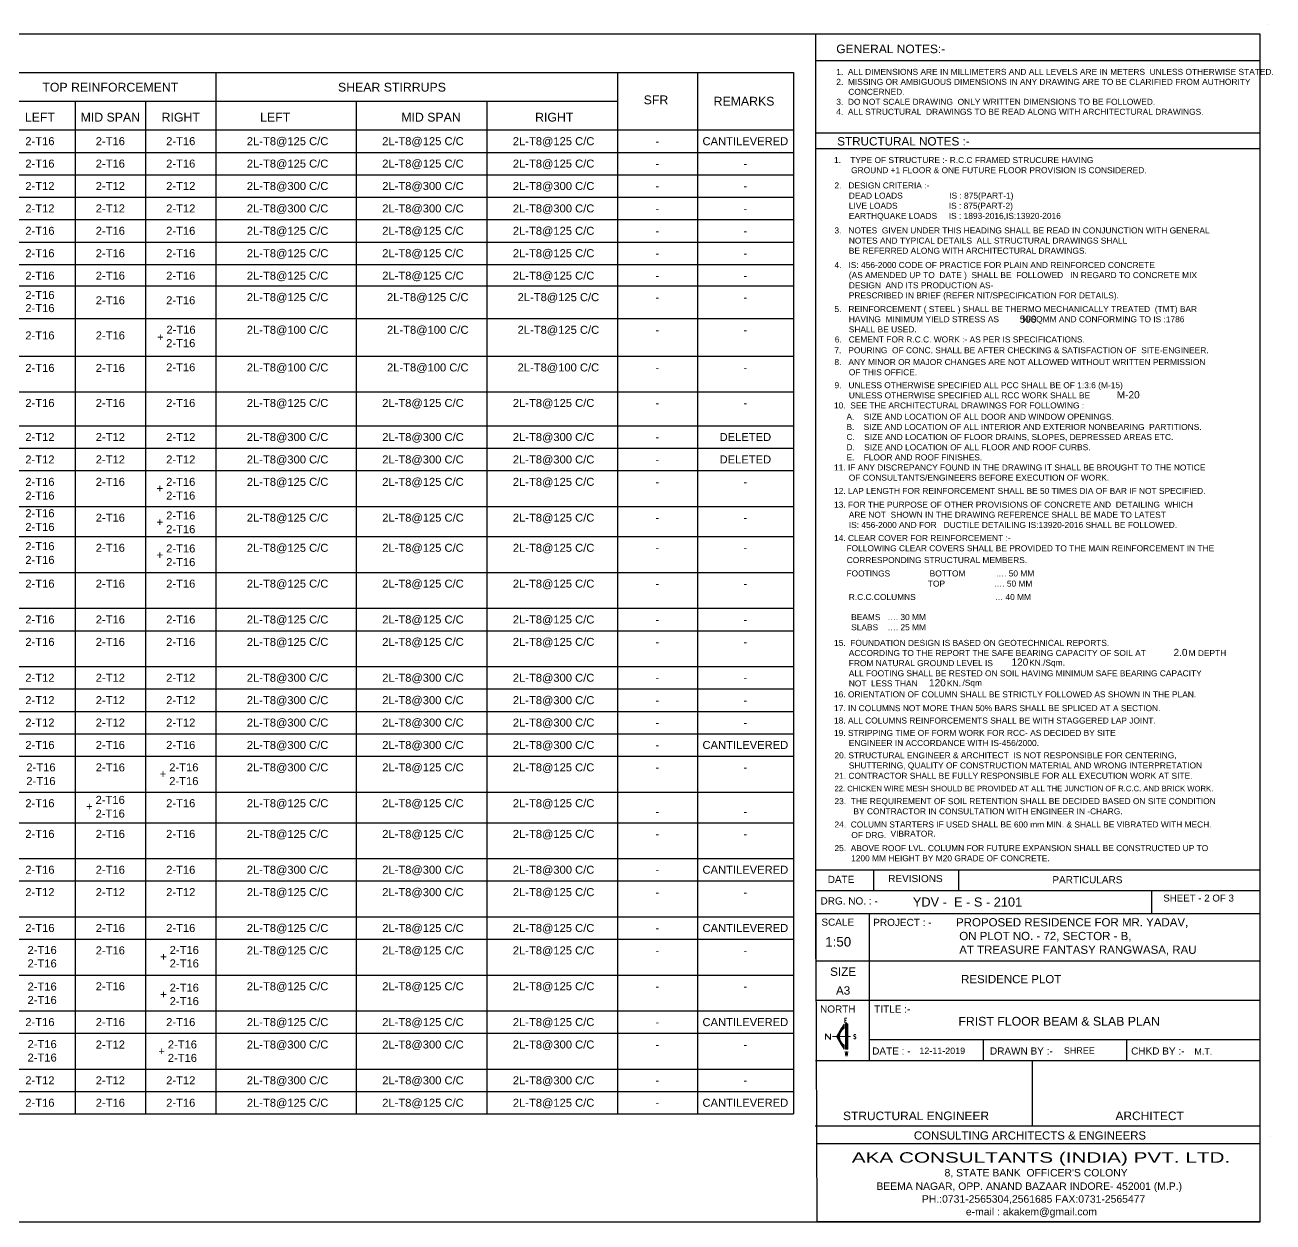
# Model space of a CAD drawing. Header units: metres. Extents: x 1689 to 2066, y 219 to 408.
# Drawn here: x 1743.06 to 1758.66, y 322.84 to 337.8 of the extents above; entities that cross this region are included whole.
import ezdxf
from ezdxf.enums import TextEntityAlignment as Align

# ---------------------------------------------------------------- set-up
doc = ezdxf.new("R2010")
doc.units = ezdxf.units.M
doc.header["$LTSCALE"] = 1.5
doc.layers.add('COL', color=4, linetype='Continuous', lineweight=25)
doc.layers.add('FORMAT - STR', color=7, linetype='Continuous', lineweight=25)
for name, color, linetype in [('LETTER', 7, 'Continuous'), ('Schedule Border', 60, 'Continuous'), ('Schedule Header', 4, 'Continuous'), ('Schedule Line', 60, 'Continuous'), ('T-Text', 7, 'Continuous'), ('Text', 31, 'Continuous')]:
    doc.layers.add(name, color=color, linetype=linetype)
doc.styles.add('A1', font='arial.ttf', dxfattribs={"height": 0.225})
doc.styles.add('PRADEEP - STR', font='swissel.ttf')
doc.styles.add('ROMAND', font='arial.ttf')
doc.styles.add('ROMANS', font='romans', dxfattribs={"width": 0.8})
doc.styles.add('ROMANT', font='romant', dxfattribs={"height": 0.4})
doc.styles.add('SC-FGT2', font='sanss___.ttf')
doc.styles.add('SC-FTG1', font='sanss___.ttf')

# ---------------------------------------------------------------- blocks, each defined once
blk = doc.blocks.new('A$C3A620828')
at = {"color": 125, "lineweight": 25, "ltscale": 100}
for p, q in [((0, 1.718), (-3.712, 1.718)), ((0, 1.569), (-3.697, 1.569)), ((0, 0.918), (-3.697, 0.918))]:
    blk.add_line(p, q, dxfattribs=at)
at = {"layer": 'COL'}
for p, q in [((-3.708, 3.857), (-3.697, 0.918)), ((0, 1.909), (0, 0.918))]:
    blk.add_line(p, q, dxfattribs=at)
at = {"layer": 'Defpoints', "color": 1, "linetype": 'Continuous', "lineweight": 30}
blk.add_line((0.086, 1.632), (0.086, 1.632), dxfattribs=at)
at = {"layer": 'FORMAT - STR'}
for p, q in [((-3.708, 3.857), (0, 3.857)), ((-3.224, 3.857), (-3.224, 3.685)), ((-2.515, 3.857), (-2.515, 3.685)), ((-3.708, 3.685), (0, 3.685)), ((-0.904, 3.685), (-0.904, 3.491)), ((-3.708, 3.491), (0, 3.491)), ((-3.26, 3.491), (-3.26, 2.262)), ((0, 3.095), (-3.708, 3.095)), ((0, 2.766), (-3.708, 2.766)), ((0, 2.438), (-3.26, 2.438)), ((-2.31, 2.438), (-2.31, 2.262)), ((-1.114, 2.438), (-1.114, 2.262)), ((0, 2.262), (-3.708, 2.262)), ((-1.898, 1.718), (-1.898, 2.262)), ((0, 1.718), (-3.712, 1.718))]:
    blk.add_line(p, q, dxfattribs=at)
at = {"layer": 'FORMAT - STR', "ltscale": 3, "style": 'PRADEEP - STR'}
for s, height, p in [('DATE', 0.0597, (-3.606, 3.747)), ('REVISIONS', 0.0597, (-3.101, 3.754)), ('PARTICULARS', 0.05974, (-1.731, 3.744)), ('DRG. NO. : -', 0.05974, (-3.666, 3.567)), ('SCALE', 0.0597, (-3.659, 3.39)), ('PROJECT : -', 0.05974, (-3.226, 3.388)), ('NORTH', 0.0597, (-3.67, 2.665)), ('TITLE :-', 0.0597, (-3.218, 2.665)), ('DATE : -', 0.0597, (-3.235, 2.315)), ('DRAWN BY :-    ', 0.05974, (-2.252, 2.315)), ('CHKD BY :-', 0.0597, (-1.074, 2.315)), ('STRUCTURAL ENGINEER', 0.07136, (-3.478, 1.768)), ('ARCHITECT', 0.0714, (-1.205, 1.768))]:
    blk.add_text(s, height=height, dxfattribs=at).set_placement(p)
at = {"layer": 'FORMAT - STR', "color": 4, "ltscale": 3, "char_height": 0.06859, "width": 2.45161, "attachment_point": 1, "rotation": 0.0023, "style": 'PRADEEP - STR'}
for s, insert in [('\\pxql;{\\fArial|b0|i0|c0|p34;\\C256;PROPOSED RESIDENCE FOR MR. YADAV, \\P ON PLOT NO. - 72, SECTOR - B, \\P AT TREASURE FANTASY RANGWASA, RAU}', (-2.535, 3.453)), ('\\pxql;{\\fArial|b0|i0|c0|p34;\\C256;RESIDENCE PLOT}', (-2.493, 2.979))]:
    blk.add_mtext(s, dxfattribs=dict(at, insert=insert))
at = {"layer": 'T-Text', "ltscale": 3, "style": 'ROMAND'}
blk.add_text('CONSULTING ARCHITECTS & ENGINEERS ', height=0.06821, dxfattribs=at).set_placement((-2.887, 1.606))
at = {"layer": 'T-Text', "ltscale": 3, "style": 'ROMAND', "width": 1.424099}
blk.add_text('AKA CONSULTANTS (INDIA) PVT. LTD.', height=0.08682, rotation=0.0023, dxfattribs=at).set_placement((-3.405, 1.413), (-0.247, 1.413), align=Align.FIT)
at = {"layer": 'T-Text', "ltscale": 3, "style": 'A1'}
for s, p in [("8, STATE BANK  OFFICER'S COLONY", (-2.631, 1.298)), ('BEEMA NAGAR, OPP. ANAND BAZAAR INDORE- 452001 (M.P.)', (-3.2, 1.186)), ('PH.:0731-2565304,2561685 FAX:0731-2565477', (-2.82, 1.079)), ('e-mail : akakem@gmail.com', (-2.453, 0.973))]:
    blk.add_text(s, height=0.06201, rotation=0.0023, dxfattribs=at).set_placement(p)
blk = doc.blocks.new('*X3')
at = {"color": 0}
for p, q in [((47703, 10031), (49939, 10031)), ((47703, 10000), (49939, 10000)), ((47703, 9969), (49939, 9969)), ((47712, 10188), (48065, 10188)), ((47765, 10219), (48088, 10219)), ((47818, 10250), (48113, 10250)), ((47870, 10281), (48140, 10281)), ((47923, 10312), (48170, 10312)), ((47975, 10344), (48203, 10344)), ((48028, 10375), (48240, 10375)), ((48081, 10406), (48281, 10406)), ((48133, 10438), (48327, 10438)), ((48186, 10469), (48380, 10469)), ((48238, 10500), (48444, 10500)), ((48291, 10531), (48524, 10531)), ((48343, 10562), (48641, 10562)), ((48396, 10594), (49241, 10594)), ((48449, 10625), (49189, 10625)), ((48501, 10656), (49136, 10656)), ((48554, 10688), (49084, 10688)), ((48606, 10719), (49031, 10719)), ((48659, 10750), (48978, 10750)), ((48712, 10781), (48926, 10781)), ((48764, 10812), (48873, 10812)), ((48817, 10844), (48821, 10844)), ((48996, 10562), (49294, 10562)), ((49114, 10531), (49347, 10531)), ((49194, 10500), (49399, 10500)), ((49257, 10469), (49452, 10469)), ((49310, 10438), (49504, 10438)), ((49357, 10406), (49557, 10406)), ((49398, 10375), (49609, 10375)), ((49434, 10344), (49662, 10344)), ((49467, 10312), (49715, 10312)), ((49497, 10281), (49767, 10281)), ((49525, 10250), (49820, 10250)), ((49550, 10219), (49872, 10219)), ((49572, 10188), (49925, 10188)), ((47703, 9906), (49939, 9906)), ((47703, 9875), (49939, 9875))]:
    blk.add_line(p, q, dxfattribs=at)
blk = doc.blocks.new('NORTH')
at = {"lineweight": 20}
for p, q in [((0.14, 1.8), (-0.52, 0.69)), ((0.14, 1.44), (0.14, 1.8)), ((0.14, -0.43), (-0.52, 0.69)), ((0.14, -0.07), (0.14, -0.43))]:
    blk.add_line(p, q, dxfattribs=at)
at = {"color": 1, "lineweight": 20}
blk.add_line((0.69, 0.69), (-0.88, 0.69), dxfattribs=at)
at = {"lineweight": 20}
for points in [[(0.27, 1.81), (0.37, 1.81), (0.37, -0.43), (0.27, -0.43)], [(0.41, -0.43), (0.41, 1.81), (0.47, 1.81), (0.47, -0.43)]]:
    blk.add_lwpolyline(points, close=True, dxfattribs=at)
for start, end in [(124.5364, 180), (180, 235.4636)]:
    blk.add_arc((0.66, 0.69), 0.92, start, end, dxfattribs=at)
at = {"lineweight": 20, "xscale": 0.001, "yscale": 0.001, "zscale": 0.001, "rotation": 90}
blk.add_blockref('*X3', (10.32, -48.13), dxfattribs=at)
at = {"color": 1, "lineweight": 20, "style": 'ROMANS'}
for s, width, p, p2 in [('E', 0.865261, (0.13, 1.91), (0.41, 1.91)), ('S', 0.865261, (0.94, 0.48), (1.22, 0.48)), ('W', 0.668611, (0.2, -1.03), (0.48, -1.03))]:
    blk.add_text(s, height=0.4, dxfattribs=dict(at, width=width)).set_placement(p, p2, align=Align.FIT)
at = {"color": 1, "lineweight": 20, "style": 'ROMANT', "width": 1.5}
blk.add_text('N', height=0.5, dxfattribs=at).set_placement((-1.64, 0.43))

msp = doc.modelspace()

# ---------------------------------------------------------------- linework, layer by layer
at = {"layer": 'Defpoints', "color": 1, "linetype": 'Continuous', "lineweight": 30}
msp.add_line((1758.60334, 337.8048), (1758.60334, 337.8048), dxfattribs=at)
at = {"layer": 'FORMAT - STR'}
for p, q in [((1752.94085, 337.69467), (1752.94085, 326.13243)), ((1753.11462, 337.69475), (1758.4933, 337.69475)), ((1758.4933, 337.69475), (1758.4933, 325.35909)), ((1752.94085, 337.36046), (1758.4933, 337.36046)), ((1752.94085, 336.45778), (1758.4933, 336.45778)), ((1752.94085, 336.2624), (1758.4933, 336.2624))]:
    msp.add_line(p, q, dxfattribs=at)
msp.add_lwpolyline([(1758.4933, 337.69475), (1758.4933, 322.84475), (1737.4933, 322.84475), (1737.4933, 337.69475)], close=True, dxfattribs=at)
msp.add_lwpolyline([(1758.4933, 337.69475), (1758.4933, 322.84475), (1737.4933, 322.84475), (1737.4933, 337.69475)], close=True, dxfattribs=at)
at = {"layer": 'Schedule Border'}
for p, q in [((1737.56653, 337.21227), (1752.66324, 337.21227)), ((1745.44653, 337.21227), (1745.44653, 324.19542)), ((1750.46324, 337.21227), (1750.46324, 324.19542)), ((1751.46324, 337.21227), (1751.46324, 324.19542)), ((1752.66324, 337.21227), (1752.66324, 324.19542)), ((1737.56653, 336.49227), (1752.66324, 336.49227)), ((1737.56653, 336.49227), (1752.66324, 336.49227))]:
    msp.add_line(p, q, dxfattribs=at)
at = {"layer": 'Schedule Line'}
for p, q in [((1751.46324, 337.21227), (1751.46324, 324.19542)), ((1738.96653, 336.85227), (1750.46324, 336.85227)), ((1743.68653, 336.85227), (1743.68653, 324.19542)), ((1744.56653, 336.85227), (1744.56653, 324.19542)), ((1747.19877, 336.85227), (1747.19877, 324.19542)), ((1748.831, 336.85227), (1748.831, 324.19542)), ((1737.56653, 336.21227), (1752.66324, 336.21227)), ((1737.56653, 335.93227), (1752.66324, 335.93227)), ((1737.56653, 335.65227), (1752.66324, 335.65227)), ((1737.56653, 335.37227), (1752.66324, 335.37227)), ((1737.56653, 335.09227), (1752.66324, 335.09227)), ((1737.56653, 334.81227), (1752.66324, 334.81227)), ((1737.56653, 334.5431), (1752.66324, 334.5431)), ((1737.56653, 334.13501), (1752.66324, 334.13501)), ((1737.56653, 334.13501), (1752.66324, 334.13501)), ((1737.56653, 333.66498), (1752.66324, 333.66498)), ((1737.56653, 333.22092), (1752.66324, 333.22092)), ((1737.56653, 332.79509), (1752.66324, 332.79509)), ((1737.56653, 332.79509), (1752.66324, 332.79509)), ((1737.56653, 332.51509), (1752.66324, 332.51509)), ((1737.56653, 332.23509), (1752.66324, 332.23509)), ((1737.56653, 331.78709), (1752.66324, 331.78709)), ((1737.56653, 331.41086), (1752.66324, 331.41086)), ((1737.56653, 330.96286), (1752.66324, 330.96286)), ((1737.56653, 330.51486), (1752.66324, 330.51486)), ((1737.56653, 330.23486), (1752.66324, 330.23486)), ((1737.56653, 329.78686), (1752.66324, 329.78686)), ((1737.56653, 329.50686), (1752.66324, 329.50686)), ((1737.56653, 329.22686), (1752.66324, 329.22686)), ((1737.56653, 328.94686), (1752.66324, 328.94686)), ((1737.56653, 328.66686), (1752.66324, 328.66686)), ((1737.56653, 328.21886), (1752.66324, 328.21886)), ((1737.56653, 327.83542), (1752.66324, 327.83542)), ((1737.56653, 327.38742), (1752.66324, 327.38742)), ((1737.56653, 327.10742), (1752.66324, 327.10742)), ((1737.56653, 326.65942), (1752.66324, 326.65942)), ((1737.56653, 326.37942), (1752.66324, 326.37942)), ((1737.56653, 325.93142), (1752.66324, 325.93142)), ((1737.56653, 325.48342), (1752.66324, 325.48342)), ((1737.56653, 325.20342), (1752.66324, 325.20342)), ((1737.56653, 324.75542), (1752.66324, 324.75542)), ((1737.56653, 324.47542), (1752.66324, 324.47542)), ((1737.56653, 324.19542), (1752.66324, 324.19542))]:
    msp.add_line(p, q, dxfattribs=at)

# ---------------------------------------------------------------- block references
at = {"layer": 'COL', "xscale": 1.497702765113534, "yscale": 1.497702765113534, "zscale": 1.497702765113534}
msp.add_blockref('A$C3A620828', (1758.4933, 321.47042), dxfattribs=at)
at = {"layer": 'LETTER', "color": 7, "xscale": 0.1413310012124444, "yscale": 0.1413310012124444, "zscale": 0.1413310012124444}
msp.add_blockref('NORTH', (1753.27859, 325.06475), dxfattribs=at)

# ---------------------------------------------------------------- texts
at = {"layer": 'FORMAT - STR', "style": 'PRADEEP - STR'}
for s, height, p in [('1.    TYPE OF STRUCTURE :- R.C.C FRAMED STRUCURE HAVING', 0.0748637, (1753.17119, 336.07917)), ('       GROUND +1 FLOOR & ONE FUTURE FLOOR PROVISION IS CONSIDERED.', 0.0748637, (1753.18187, 335.95242)), ('2.   DESIGN CRITERIA :-', 0.0748637, (1753.17681, 335.7617)), ('      DEAD LOADS                    IS : 875(PART-1)', 0.0748637, (1753.18187, 335.63495)), ('      LIVE LOADS                      IS : 875(PART-2)', 0.0748637, (1753.18187, 335.50821)), ('      EARTHQUAKE LOADS     IS : 1893-2016,IS:13920-2016', 0.0748637, (1753.18187, 335.38146)), ('3.   NOTES  GIVEN UNDER THIS HEADING SHALL BE READ IN CONJUNCTION WITH GENERAL', 0.0748637, (1753.17676, 335.19947)), ('      NOTES AND TYPICAL DETAILS  ALL STRUCTURAL DRAWINGS SHALL', 0.0748637, (1753.18187, 335.07272)), ('      BE REFERRED ALONG WITH ARCHITECTURAL DRAWINGS.', 0.0748637, (1753.18187, 334.94598)), ('4.   IS: 456-2000 CODE OF PRACTICE FOR PLAIN AND REINFORCED CONCRETE', 0.0748637, (1753.17772, 334.7678)), ('      (AS AMENDED UP TO  DATE )  SHALL BE  FOLLOWED   IN REGARD TO CONCRETE MIX', 0.0748637, (1753.18187, 334.64106)), ('      DESIGN  AND ITS PRODUCTION AS-', 0.0748637, (1753.18187, 334.51431)), ('      PRESCRIBED IN BRIEF (REFER NIT/SPECIFICATION FOR DETAILS).', 0.0748637, (1753.18187, 334.38756)), ('5.   REINFORCEMENT ( STEEL ) SHALL BE THERMO MECHANICALLY TREATED  (TMT) BAR', 0.0748637, (1753.17681, 334.21667)), ('      HAVING  MINIMUM YIELD STRESS AS          N/SQMM AND CONFORMING TO IS :1786', 0.0748637, (1753.18187, 334.08992)), ('      SHALL BE USED.', 0.0748637, (1753.18187, 333.96317)), ('6.   CEMENT FOR R.C.C. WORK :- AS PER IS SPECIFICATIONS.', 0.0748637, (1753.1804, 333.83717)), ('7.   POURING  OF CONC. SHALL BE AFTER CHECKING & SATISFACTION OF  SITE-ENGINEER.', 0.0748637, (1753.17605, 333.70234)), ('8.   ANY MINOR OR MAJOR CHANGES ARE NOT ALLOWED WITHOUT WRITTEN PERMISSION', 0.0748637, (1753.17671, 333.55441)), ('      OF THIS OFFICE.', 0.0748637, (1753.18187, 333.42766)), ('9.   UNLESS OTHERWISE SPECIFIED ALL PCC SHALL BE OF 1:3:6 (M-15)', 0.0748637, (1753.17772, 333.2657)), ('      UNLESS OTHERWISE SPECIFIED ALL RCC WORK SHALL BE ', 0.0748637, (1753.18187, 333.13895)), ('10.  SEE THE ARCHITECTURAL DRAWINGS FOR FOLLOWING :', 0.0748637, (1753.17119, 333.0122)), ('     A.    SIZE AND LOCATION OF ALL DOOR AND WINDOW OPENINGS.', 0.0748637, (1753.18187, 332.87077)), ('     B.    SIZE AND LOCATION OF ALL INTERIOR AND EXTERIOR NONBEARING  PARTITIONS.', 0.0748637, (1753.18187, 332.74402)), ('     C.    SIZE AND LOCATION OF FLOOR DRAINS, SLOPES, DEPRESSED AREAS ETC.', 0.0748637, (1753.18187, 332.61728)), ('     D.    SIZE AND LOCATION OF ALL FLOOR AND ROOF CURBS.', 0.0748637, (1753.18187, 332.49053)), ('     E.    FLOOR AND ROOF FINISHES.', 0.0748637, (1753.18187, 332.36378)), ('11. IF ANY DISCREPANCY FOUND IN THE DRAWING IT SHALL BE BROUGHT TO THE NOTICE', 0.0748637, (1753.17119, 332.23704)), ('      OF CONSULTANTS/ENGINEERS BEFORE EXECUTION OF WORK.', 0.0748637, (1753.18187, 332.11029)), ('12. LAP LENGTH FOR REINFORCEMENT SHALL BE 50 TIMES DIA OF BAR IF NOT SPECIFIED.', 0.0748637, (1753.17119, 331.94435)), ('13. FOR THE PURPOSE OF OTHER PROVISIONS OF CONCRETE AND  DETAILING  WHICH', 0.0748637, (1753.17119, 331.77287)), ('      ARE NOT  SHOWN IN THE DRAWING REFERENCE SHALL BE MADE TO LATEST', 0.0748637, (1753.18187, 331.64613)), ('      IS: 456-2000 AND FOR   DUCTILE DETAILING IS:13920-2016 SHALL BE FOLLOWED.', 0.0748637, (1753.18187, 331.51938)), ('14. CLEAR COVER FOR REINFORCEMENT :-', 0.0748637, (1753.17119, 331.35477)), ('     FOLLOWING CLEAR COVERS SHALL BE PROVIDED TO THE MAIN REINFORCEMENT IN THE', 0.0748637, (1753.18187, 331.22802)), ('CORRESPONDING STRUCTURAL MEMBERS.', 0.0748637, (1753.33028, 331.07977)), ('     FOOTINGS                 BOTTOM             …. 50 MM', 0.0748637, (1753.18187, 330.91275)), ('                                        TOP                     …. 50 MM', 0.0748637, (1753.18187, 330.786)), ('      R.C.C.COLUMNS                                  … 40 MM', 0.0748637, (1753.18187, 330.61875)), ('       BEAMS   …. 30 MM', 0.0748637, (1753.18187, 330.36723)), ('       SLABS    …. 25 MM', 0.0748637, (1753.18187, 330.24048)), ('15.  FOUNDATION DESIGN IS BASED ON GEOTECHNICAL REPORTS.', 0.0748637, (1753.17119, 330.04535)), ('      ACCORDING TO THE REPORT THE SAFE BEARING CAPACITY OF SOIL AT', 0.0748637, (1753.18187, 329.91861)), (' M DEPTH', 0.074866, (1757.5734, 329.91785)), ('      FROM NATURAL GROUND LEVEL IS', 0.0748655, (1753.18187, 329.79186)), (' KN./Sqm.', 0.074866, (1755.58112, 329.79786)), ('      ALL FOOTING SHALL BE RESTED ON SOIL HAVING MINIMUM SAFE BEARING CAPACITY', 0.0748655, (1753.18187, 329.66511)), ('      NOT  LESS THAN', 0.0748655, (1753.18187, 329.53836)), ('KN.', 0.074866, (1754.58362, 329.53836)), ('/Sqm', 0.074866, (1754.77672, 329.54653)), ('16. ORIENTATION OF COLUMN SHALL BE STRICTLY FOLLOWED AS SHOWN IN THE PLAN.', 0.0748655, (1753.17119, 329.40159)), ('17. IN COLUMNS NOT MORE THAN 50%%% BARS SHALL BE SPLICED AT A SECTION.', 0.0748655, (1753.17119, 329.22938)), ('18. ALL COLUMNS REINFORCEMENTS SHALL BE WITH STAGGERED LAP JOINT.', 0.0748655, (1753.17119, 329.0748)), ('19. STRIPPING TIME OF FORM WORK FOR RCC- AS DECIDED BY SITE', 0.0748655, (1753.17119, 328.92022)), ('      ENGINEER IN ACCORDANCE WITH IS-456/2000.', 0.0748655, (1753.18187, 328.79347)), ('20. STRUCTURAL ENGINEER & ARCHITECT  IS NOT RESPONSIBLE FOR CENTERING,', 0.0748655, (1753.17681, 328.6402)), ('      SHUTTERING, QUALITY OF CONSTRUCTION MATERIAL AND WRONG INTERPRETATION', 0.0748655, (1753.18187, 328.51345)), ('21. CONTRACTOR SHALL BE FULLY RESPONSIBLE FOR ALL EXECUTION WORK AT SITE.', 0.0748655, (1753.17681, 328.38373)), ('22. CHICKEN WIRE MESH SHOULD BE PROVIDED AT ALL THE JUNCTION OF R.C.C. AND BRICK WORK.', 0.0687023, (1753.17681, 328.22759)), ('23.  THE REQUIREMENT OF SOIL RETENTION SHALL BE DECIDED BASED ON SITE CONDITION', 0.0748655, (1753.17681, 328.06717)), ('        BY CONTRACTOR IN CONSULTATION WITH ENGINEER IN -CHARG.', 0.0748655, (1753.18187, 327.94042)), ('24.  COLUMN STARTERS IF USED SHALL BE 600 mm MIN. & SHALL BE VIBRATED WITH MECH.', 0.0748655, (1753.17681, 327.7755)), ('       VIBRATOR.', 0.0748655, (1753.6746, 327.66025)), ('      OF DRG.', 0.0748655, (1753.21341, 327.64419)), ('25.  ABOVE ROOF LVL. COLUMN FOR FUTURE EXPANSION SHALL BE CONSTRUCTED UP TO', 0.0748655, (1753.17681, 327.48002)), ('       1200 MM HEIGHT BY M20 GRADE OF CONCRETE.', 0.0748655, (1753.18187, 327.35327))]:
    msp.add_text(s, height=height, dxfattribs=at).set_placement(p)
at = {"layer": 'FORMAT - STR', "color": 3, "style": 'ROMAND'}
for s, p in [('500', (1755.49252, 334.08234)), ('M-20', (1756.70533, 333.13808)), ('2.0', (1757.41417, 329.91785)), ('120', (1755.39007, 329.79786)), ('120', (1754.35917, 329.53836))]:
    msp.add_text(s, height=0.09, dxfattribs=at).set_placement(p)
at = {"layer": 'FORMAT - STR', "color": 4, "ltscale": 3, "style": 'PRADEEP - STR'}
msp.add_text('YDV -  E - S - 2101', height=0.1142575, rotation=0.002289, dxfattribs=at).set_placement((1754.1566, 326.7872))
at = {"layer": 'FORMAT - STR', "color": 1, "ltscale": 3, "style": 'PRADEEP - STR'}
for s, height, p in [('SHEET - 2 OF 3', 0.0868597, (1757.28641, 326.85017)), ('M.T.', 0.07998, (1757.67588, 324.93557))]:
    msp.add_text(s, height=height, dxfattribs=at).set_placement(p)
at = {"layer": 'FORMAT - STR', "color": 6, "ltscale": 3, "style": 'PRADEEP - STR'}
msp.add_text('1:50', height=0.119477, dxfattribs=at).set_placement((1753.06107, 326.28718))
for s, p in [('SIZE', (1753.28506, 325.92137)), ('A3', (1753.28506, 325.68624))]:
    msp.add_text(s, height=0.104633, dxfattribs=at).set_placement(p, align=Align.CENTER)
at = {"layer": 'FORMAT - STR', "color": 1, "style": 'PRADEEP - STR'}
msp.add_text('FRIST FLOOR BEAM & SLAB PLAN', height=0.11, rotation=0.002289, dxfattribs=at).set_placement((1755.98485, 325.29889), align=Align.CENTER)
at = {"layer": 'FORMAT - STR', "color": 4, "ltscale": 3, "style": 'PRADEEP - STR'}
msp.add_text('12-11-2019', height=0.07998, dxfattribs=at).set_placement((1754.23836, 324.94488))
at = {"layer": 'FORMAT - STR', "color": 50, "ltscale": 3, "style": 'PRADEEP - STR'}
msp.add_text('SHREE', height=0.07998, dxfattribs=at).set_placement((1756.04496, 324.94946))
at = {"layer": 'Schedule Header', "style": 'SC-FTG1'}
for s, p in [('TOP REINFORCEMENT', (1744.12653, 336.97227)), ('SHEAR STIRRUPS', (1747.64653, 336.97227))]:
    msp.add_text(s, height=0.11, dxfattribs=at).set_placement(p, align=Align.CENTER)
for s, p in [('SFR', (1750.94653, 336.869)), ('REMARKS', (1752.04653, 336.85227)), ('LEFT', (1743.24653, 336.65227)), ('MID SPAN', (1744.12653, 336.65227)), ('RIGHT', (1745.00653, 336.65227)), ('LEFT', (1746.18653, 336.65227)), ('MID SPAN', (1748.13453, 336.65227)), ('RIGHT', (1749.67453, 336.65227))]:
    msp.add_text(s, height=0.11, dxfattribs=at).set_placement(p, align=Align.MIDDLE)
at = {"layer": 'T-Text', "style": 'ROMAND'}
msp.add_text('STRUCTURAL NOTES :- ', height=0.1045717, dxfattribs=at).set_placement((1753.2113, 336.29847))
at = {"layer": 'T-Text', "insert": (1753.19975, 337.55931), "char_height": 0.0748637, "width": 5.3927906, "attachment_point": 1, "style": 'PRADEEP - STR'}
msp.add_mtext('{\\H1.4286x;GENERAL NOTES:-  }\\P\\P\\pxi-2,l2;1.  ALL DIMENSIONS ARE IN MILLIMETERS AND ALL LEVELS ARE IN METERS  UNLESS OTHERWISE STATED. \\P2.  MISSING OR AMBIGUOUS DIMENSIONS IN ANY DRAWING ARE TO BE CLARIFIED FROM AUTHORITY CONCERNED. \\P\\pi0,l0;3.  DO NOT SCALE DRAWING  ONLY WRITTEN DIMENSIONS TO BE FOLLOWED. \\P4.  ALL STRUCTURAL  DRAWINGS TO BE READ ALONG WITH ARCHITECTURAL DRAWINGS.', dxfattribs=at)
at = {"layer": 'Text', "style": 'SC-FGT2'}
for s, p in [('2-T16', (1743.24653, 336.35227)), ('2-T16', (1744.12653, 336.35227)), ('2-T16', (1745.00653, 336.35227)), (' 2L-T8@125 C/C', (1746.32265, 336.35227)), (' 2L-T8@125 C/C', (1748.01488, 336.35227)), (' 2L-T8@125 C/C', (1749.64712, 336.35227)), ('-', (1750.96324, 336.35227)), ('CANTILEVERED', (1752.06324, 336.35227)), ('2-T16', (1743.24653, 336.07227)), ('2-T16', (1744.12653, 336.07227)), ('2-T16', (1745.00653, 336.07227)), (' 2L-T8@125 C/C', (1746.32265, 336.07227)), (' 2L-T8@125 C/C', (1748.01488, 336.07227)), (' 2L-T8@125 C/C', (1749.64712, 336.07227)), ('-', (1750.96324, 336.07227)), ('-', (1752.06324, 336.07227)), ('2-T12', (1743.24653, 335.79227)), ('2-T12', (1744.12653, 335.79227)), ('2-T12', (1745.00653, 335.79227)), (' 2L-T8@300 C/C', (1746.32265, 335.79227)), (' 2L-T8@300 C/C', (1748.01488, 335.79227)), (' 2L-T8@300 C/C', (1749.64712, 335.79227)), ('-', (1750.96324, 335.79227)), ('-', (1752.06324, 335.79227)), ('2-T12', (1743.24653, 335.51227)), ('2-T12', (1744.12653, 335.51227)), ('2-T12', (1745.00653, 335.51227)), (' 2L-T8@300 C/C', (1746.32265, 335.51227)), (' 2L-T8@300 C/C', (1748.01488, 335.51227)), (' 2L-T8@300 C/C', (1749.64712, 335.51227)), ('-', (1750.96324, 335.51227)), ('-', (1752.06324, 335.51227)), ('2-T16', (1743.24653, 335.23227)), ('2-T16', (1744.12653, 335.23227)), ('2-T16', (1745.00653, 335.23227)), (' 2L-T8@125 C/C', (1746.32265, 335.23227)), (' 2L-T8@125 C/C', (1748.01488, 335.23227)), (' 2L-T8@125 C/C', (1749.64712, 335.23227)), ('-', (1750.96324, 335.23227)), ('-', (1752.06324, 335.23227)), ('2-T16', (1743.24653, 334.95227)), ('2-T16', (1744.12653, 334.95227)), ('2-T16', (1745.00653, 334.95227)), (' 2L-T8@125 C/C', (1746.32265, 334.95227)), (' 2L-T8@125 C/C', (1748.01488, 334.95227)), (' 2L-T8@125 C/C', (1749.64712, 334.95227)), ('-', (1750.96324, 334.95227)), ('-', (1752.06324, 334.95227)), ('2-T16', (1743.24653, 334.67227)), ('2-T16', (1744.12653, 334.67227)), ('2-T16', (1745.00653, 334.67227)), (' 2L-T8@125 C/C', (1746.32265, 334.67227)), (' 2L-T8@125 C/C', (1748.01488, 334.67227)), (' 2L-T8@125 C/C', (1749.64712, 334.67227)), ('-', (1750.96324, 334.67227)), ('-', (1752.06324, 334.67227)), ('2-T16', (1743.24653, 334.43009)), (' 2L-T8@125 C/C', (1746.32265, 334.4031)), (' 2L-T8@125 C/C', (1748.07488, 334.4031)), (' 2L-T8@125 C/C', (1749.70712, 334.4031)), ('2-T16', (1743.24653, 334.26597)), ('2-T16', (1744.12653, 334.36398)), ('2-T16', (1745.00653, 334.36398)), ('-', (1750.96324, 334.4031)), ('-', (1752.06324, 334.4031)), ('2-T16', (1743.24653, 333.92498)), ('2-T16', (1744.12653, 333.92498)), ('2-T16', (1745.01004, 333.99699)), (' 2L-T8@100 C/C', (1746.32265, 333.99501)), (' 2L-T8@100 C/C', (1748.07488, 333.99501)), (' 2L-T8@125 C/C', (1749.70712, 333.99501)), ('-', (1750.96324, 333.99501)), ('-', (1752.06324, 333.99501)), ('+', (1744.7523, 333.90518)), ('2-T16', (1745.00653, 333.82816)), ('2-T16', (1743.24653, 333.5189)), ('2-T16', (1744.12653, 333.5189)), ('2-T16', (1745.00653, 333.52663)), (' 2L-T8@100 C/C', (1746.32265, 333.52498)), (' 2L-T8@100 C/C', (1748.07488, 333.52498)), (' 2L-T8@100 C/C', (1749.70712, 333.52498)), ('2-T16', (1743.24653, 333.08092)), ('2-T16', (1744.12653, 333.08092)), ('2-T16', (1745.00653, 333.08092)), (' 2L-T8@125 C/C', (1746.32265, 333.08092)), (' 2L-T8@125 C/C', (1748.01488, 333.08092)), (' 2L-T8@125 C/C', (1749.64712, 333.08092)), ('2-T12', (1743.24653, 332.65509)), ('2-T12', (1744.12653, 332.65509)), ('2-T12', (1745.00653, 332.65509)), (' 2L-T8@300 C/C', (1746.32265, 332.65509)), (' 2L-T8@300 C/C', (1748.01488, 332.65509)), (' 2L-T8@300 C/C', (1749.64712, 332.65509)), ('-', (1750.96324, 332.65509)), ('DELETED', (1752.06324, 332.65509)), ('2-T12', (1743.24653, 332.37509)), ('2-T12', (1744.12653, 332.37509)), ('2-T12', (1745.00653, 332.37509)), (' 2L-T8@300 C/C', (1746.32265, 332.37509)), (' 2L-T8@300 C/C', (1748.01488, 332.37509)), (' 2L-T8@300 C/C', (1749.64712, 332.37509)), ('DELETED', (1752.06324, 332.37509)), ('-', (1750.96324, 332.37509)), ('2-T16', (1743.24653, 332.09509)), ('2-T16', (1744.12653, 332.09509)), ('2-T16', (1745.00653, 332.09509)), (' 2L-T8@125 C/C', (1746.32265, 332.09509)), (' 2L-T8@125 C/C', (1748.01488, 332.09509)), (' 2L-T8@125 C/C', (1749.64712, 332.09509)), ('2-T16', (1743.24653, 331.92366)), ('+', (1744.74555, 332.01375)), ('2-T16', (1745.00653, 331.92366)), ('-', (1750.96324, 332.09509)), ('-', (1752.06324, 332.09509)), ('2-T16', (1743.24653, 331.70299)), ('2-T16', (1744.12653, 331.64709)), ('2-T16', (1745.00653, 331.67455)), (' 2L-T8@125 C/C', (1746.32265, 331.64709)), (' 2L-T8@125 C/C', (1748.01488, 331.64709)), (' 2L-T8@125 C/C', (1749.64712, 331.64709)), ('-', (1750.96324, 331.64709)), ('-', (1752.06324, 331.64709)), ('2-T16', (1743.24653, 331.53155)), ('+', (1744.74555, 331.59322)), ('2-T16', (1745.00653, 331.50312)), ('2-T16', (1743.24653, 331.29127)), ('2-T16', (1744.12653, 331.27086)), (' 2L-T8@125 C/C', (1746.32265, 331.27086)), (' 2L-T8@125 C/C', (1748.01488, 331.27086)), (' 2L-T8@125 C/C', (1749.64712, 331.27086)), ('2-T16', (1743.24653, 331.11983)), ('+', (1744.74555, 331.18149)), ('2-T16', (1745.00653, 331.26283)), ('-', (1750.96324, 331.27086)), ('-', (1752.06324, 331.27086)), ('2-T16', (1745.00653, 331.0914)), ('2-T16', (1743.24653, 330.82286)), ('2-T16', (1744.12653, 330.82286)), ('2-T16', (1745.00653, 330.82286)), (' 2L-T8@125 C/C', (1746.32265, 330.82286)), (' 2L-T8@125 C/C', (1748.01488, 330.82286)), (' 2L-T8@125 C/C', (1749.64712, 330.82286)), ('-', (1750.96324, 330.82286)), ('-', (1752.06324, 330.82286)), ('2-T16', (1743.24653, 330.37486)), ('2-T16', (1744.12653, 330.37486)), ('2-T16', (1745.00653, 330.37486)), (' 2L-T8@125 C/C', (1746.32265, 330.37486)), (' 2L-T8@125 C/C', (1748.01488, 330.37486)), (' 2L-T8@125 C/C', (1749.64712, 330.37486)), ('-', (1750.96324, 330.37486)), ('-', (1752.06324, 330.37486)), ('2-T16', (1743.24653, 330.09486)), ('2-T16', (1744.12653, 330.09486)), ('2-T16', (1745.00653, 330.09486)), (' 2L-T8@125 C/C', (1746.32265, 330.09486)), (' 2L-T8@125 C/C', (1748.01488, 330.09486)), (' 2L-T8@125 C/C', (1749.64712, 330.09486)), ('-', (1750.96324, 330.09486)), ('-', (1752.06324, 330.09486)), ('2-T12', (1743.24653, 329.64686)), ('2-T12', (1744.12653, 329.64686)), ('2-T12', (1745.00653, 329.64686)), (' 2L-T8@300 C/C', (1746.32265, 329.64686)), (' 2L-T8@300 C/C', (1748.01488, 329.64686)), (' 2L-T8@300 C/C', (1749.64712, 329.64686)), ('-', (1750.96324, 329.64686)), ('-', (1752.06324, 329.64686)), ('2-T12', (1743.24653, 329.36686)), ('2-T12', (1744.12653, 329.36686)), ('2-T12', (1745.00653, 329.36686)), (' 2L-T8@300 C/C', (1746.32265, 329.36686)), (' 2L-T8@300 C/C', (1748.01488, 329.36686)), (' 2L-T8@300 C/C', (1749.64712, 329.36686)), ('-', (1750.96324, 329.36686)), ('-', (1752.06324, 329.36686)), ('2-T12', (1743.24653, 329.08686)), ('2-T12', (1744.12653, 329.08686)), ('2-T12', (1745.00653, 329.08686)), (' 2L-T8@300 C/C', (1746.32265, 329.08686)), (' 2L-T8@300 C/C', (1748.01488, 329.08686)), (' 2L-T8@300 C/C', (1749.64712, 329.08686)), ('-', (1750.96324, 329.08686)), ('-', (1752.06324, 329.08686)), ('2-T16', (1743.24653, 328.80686)), ('2-T16', (1744.12653, 328.80686)), ('2-T16', (1745.00653, 328.80686)), (' 2L-T8@300 C/C', (1746.32265, 328.80686)), (' 2L-T8@300 C/C', (1748.01488, 328.80686)), (' 2L-T8@300 C/C', (1749.64712, 328.80686)), ('CANTILEVERED', (1752.06324, 328.80686)), ('-', (1750.96324, 328.80686)), ('2-T16', (1743.25924, 328.52709)), ('2-T16', (1744.12653, 328.52686)), ('2-T16', (1745.04554, 328.52709)), (' 2L-T8@300 C/C', (1746.32265, 328.52686)), (' 2L-T8@125 C/C', (1748.01488, 328.52686)), (' 2L-T8@125 C/C', (1749.64712, 328.52686)), ('-', (1750.96324, 328.52686)), ('-', (1752.06324, 328.52686)), ('2-T16', (1743.25924, 328.35566)), ('+', (1744.78457, 328.44575)), ('2-T16', (1745.04554, 328.35566)), ('2-T16', (1743.24653, 328.07886)), ('+', (1743.8639, 328.0392)), ('2-T16', (1744.12488, 328.12054)), ('2-T16', (1745.00653, 328.07886)), (' 2L-T8@125 C/C', (1746.32265, 328.07886)), (' 2L-T8@125 C/C', (1748.01488, 328.07886)), (' 2L-T8@125 C/C', (1749.64712, 328.07886)), ('2-T16', (1744.12488, 327.9491)), ('-', (1750.96324, 327.97542)), ('-', (1752.06324, 327.97542)), ('2-T16', (1743.24653, 327.69542)), ('2-T16', (1744.12653, 327.69542)), ('2-T16', (1745.00653, 327.69542)), (' 2L-T8@125 C/C', (1746.32265, 327.69542)), (' 2L-T8@125 C/C', (1748.01488, 327.69542)), (' 2L-T8@125 C/C', (1749.64712, 327.69542)), ('-', (1750.96324, 327.69542)), ('-', (1752.06324, 327.69542)), ('2-T16', (1743.24653, 327.24742)), ('2-T16', (1744.12653, 327.24742)), ('2-T16', (1745.00653, 327.24742)), (' 2L-T8@300 C/C', (1746.32265, 327.24742)), (' 2L-T8@300 C/C', (1748.01488, 327.24742)), (' 2L-T8@300 C/C', (1749.64712, 327.24742)), ('CANTILEVERED', (1752.06324, 327.24742)), ('-', (1750.96324, 327.24742)), ('2-T12', (1743.24653, 326.96742)), ('2-T12', (1744.12653, 326.96742)), ('2-T12', (1745.00653, 326.96742)), (' 2L-T8@125 C/C', (1746.32265, 326.96742)), (' 2L-T8@300 C/C', (1748.01488, 326.96742)), (' 2L-T8@125 C/C', (1749.64712, 326.96742)), ('-', (1750.96324, 326.96742)), ('-', (1752.06324, 326.96742)), ('2-T16', (1743.24653, 326.51942)), ('2-T16', (1744.12653, 326.51942)), ('2-T16', (1745.00653, 326.51942)), (' 2L-T8@125 C/C', (1746.32265, 326.51942)), (' 2L-T8@125 C/C', (1748.01488, 326.51942)), (' 2L-T8@125 C/C', (1749.64712, 326.51942)), ('-', (1750.96324, 326.51942)), ('CANTILEVERED', (1752.06324, 326.51942)), ('2-T16', (1743.27411, 326.24478)), ('2-T16', (1744.12653, 326.23942)), ('+', (1744.79066, 326.16078)), ('2-T16', (1745.05066, 326.24478)), (' 2L-T8@125 C/C', (1746.32265, 326.23942)), (' 2L-T8@125 C/C', (1748.01488, 326.23942)), (' 2L-T8@125 C/C', (1749.64712, 326.23942)), ('-', (1750.96324, 326.23942)), ('-', (1752.06324, 326.23942)), ('2-T16', (1743.27411, 326.07678)), ('2-T16', (1745.05066, 326.07678)), ('2-T16', (1743.27411, 325.78791)), ('2-T16', (1744.12653, 325.79142)), ('+', (1744.79066, 325.68937)), ('2-T16', (1745.05066, 325.77337)), (' 2L-T8@125 C/C', (1746.32265, 325.79142)), (' 2L-T8@125 C/C', (1748.01488, 325.79142)), (' 2L-T8@125 C/C', (1749.64712, 325.79142)), ('-', (1750.96324, 325.79142)), ('-', (1752.06324, 325.79142)), ('2-T16', (1743.27411, 325.61991)), ('2-T16', (1745.05066, 325.60537)), ('2-T16', (1743.24653, 325.34342)), ('2-T16', (1744.12653, 325.34342)), ('2-T16', (1745.00653, 325.34342)), (' 2L-T8@125 C/C', (1746.32265, 325.34342)), (' 2L-T8@125 C/C', (1748.01488, 325.34342)), (' 2L-T8@125 C/C', (1749.64712, 325.34342)), ('CANTILEVERED', (1752.06324, 325.34342)), ('-', (1750.96324, 325.34342)), ('2-T16', (1743.27411, 325.06833)), ('2-T12', (1744.12653, 325.06342)), ('2-T16', (1745.02714, 325.06399)), (' 2L-T8@300 C/C', (1746.32265, 325.06342)), (' 2L-T8@300 C/C', (1748.01488, 325.06342)), (' 2L-T8@300 C/C', (1749.64712, 325.06342)), ('2-T16', (1743.27411, 324.90033)), ('+', (1744.76714, 324.97999)), ('2-T16', (1745.02714, 324.89599)), ('-', (1750.96324, 325.06342)), ('-', (1752.06324, 325.06342)), ('2-T12', (1743.24653, 324.61542)), ('2-T12', (1744.12653, 324.61542)), ('2-T12', (1745.00653, 324.61542)), (' 2L-T8@300 C/C', (1746.32265, 324.61542)), (' 2L-T8@300 C/C', (1748.01488, 324.61542)), (' 2L-T8@300 C/C', (1749.64712, 324.61542)), ('-', (1750.96324, 324.61542)), ('-', (1752.06324, 324.61542)), ('2-T16', (1743.24653, 324.33542)), ('2-T16', (1744.12653, 324.33542)), ('2-T16', (1745.00653, 324.33542)), (' 2L-T8@125 C/C', (1746.32265, 324.33542)), (' 2L-T8@125 C/C', (1748.01488, 324.33542)), (' 2L-T8@125 C/C', (1749.64712, 324.33542)), ('-', (1750.96324, 324.33542)), ('CANTILEVERED', (1752.06324, 324.33542))]:
    msp.add_text(s, height=0.1, dxfattribs=at).set_placement(p, align=Align.MIDDLE_CENTER)
at = {"layer": 'Text', "color": 3, "style": 'SC-FGT2'}
for p in [(1750.96324, 333.52498), (1752.06324, 333.52498), (1750.96324, 333.08092), (1752.06324, 333.08092)]:
    msp.add_text('-', height=0.1, dxfattribs=at).set_placement(p, align=Align.MIDDLE_CENTER)

doc.saveas('drawing.dxf')
